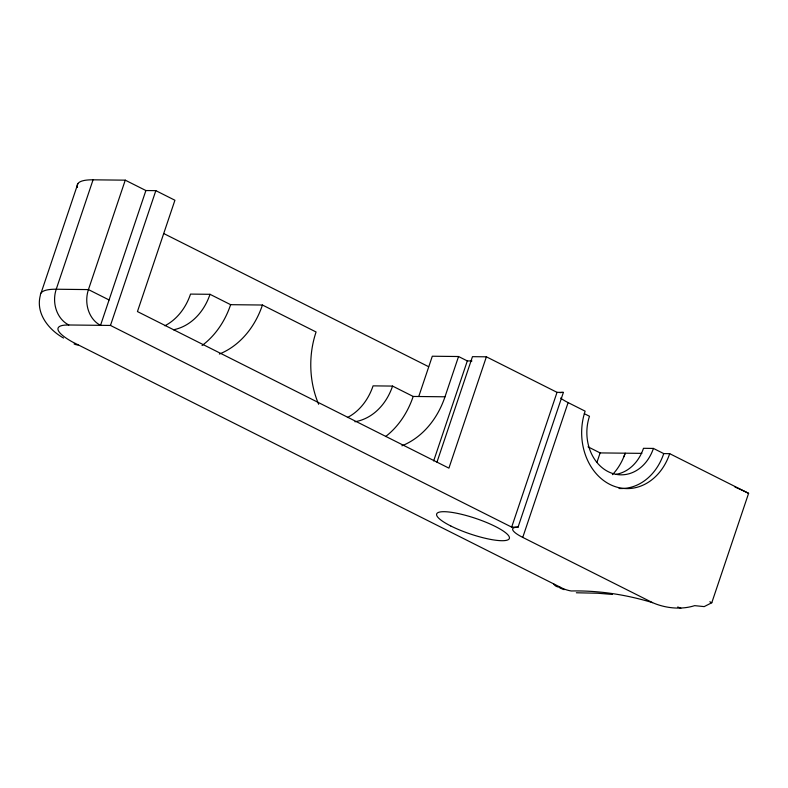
<?xml version="1.0" encoding="UTF-8"?>
<svg xmlns="http://www.w3.org/2000/svg" width="788" height="788" viewBox="0 0 788 788"><rect width="100%" height="100%" fill="white"/><g stroke="black" fill="none" stroke-linecap="round" stroke-linejoin="round"><path stroke-width="1.18" d="M41.055 293.047L77.884 183.624M518.031 527.202L563.39 392.404L557.027 392.335L486.383 356.816L448.914 468.141L137.447 311.565L174.916 200.241L155.837 190.647L145.888 190.538L125.262 180.166L93.063 179.822L56.234 289.235A27.422 22.803 89.4 0 0 68.842 324.981L110.468 325.444L511.668 527.123L518.031 527.202A27.413 5.89 18.6 0 0 522.749 537.396L652.572 602.653C665.525 608.316 681.206 609.951 694.652 605.647L704.186 606.612L711.781 602.751L748.6 493.337L669.702 453.671L663.742 453.602L653.419 448.421L643.481 448.313A42.483 34.603 -89.4 0 1 616.039 474.337M125.262 180.166L88.443 289.59A27.413 22.32 -89.4 0 0 100.529 325.336L145.888 190.538M110.468 325.444L155.837 190.647M418.753 396.512L432.307 356.225L458.547 356.521L467.314 360.924L471.953 360.973M401.91 445.811A85.656 69.758 -89.4 0 0 444.993 396.797L458.547 356.521M433.656 460.931L467.314 360.924M436.956 462.192L472.465 356.668L486.383 356.816M511.668 527.123L557.027 392.335M522.749 537.396L568.109 402.599A27.413 5.89 18.6 0 1 560.623 398.029M596.999 462.201L600.121 452.913L641.865 453.366M623.997 456.666L625.17 453.189A56.194 45.763 -89.4 0 1 612.434 474.662M68.842 324.991L64.715 325.129A52.707 11.318 18.6 0 0 72.535 342.012L563.115 588.626A8.668 1.862 18.6 0 0 571.29 590.98C598.565 590.389 625.642 594.556 651.755 602.396L652.572 602.653M318.647 404.283A85.656 69.758 -89.4 0 1 316.077 331.984L262.443 305.025L230.638 304.68L210.012 294.308L190.529 294.091A58.243 47.438 -89.4 0 1 164.859 325.769M444.993 396.797L413.188 396.453L392.562 386.081L373.079 385.864A58.243 47.438 -89.4 0 1 347.409 417.541M612.434 594.447L597.688 593.226L576.343 592.773M677.729 606.987L680.842 608.178M568.109 402.599L585.129 411.159A56.194 45.763 -89.4 0 0 609.912 484.423A56.194 45.763 -89.4 0 0 669.702 453.671M584.322 413.68L589.483 416.271A42.483 34.603 -89.4 0 0 608.218 471.677A42.483 34.603 -89.4 0 0 653.419 448.421M163.687 233.514L428.623 366.696M588.025 446.835L600.121 452.913M109.069 299.962L88.443 289.59L56.234 289.235A80.179 17.218 18.6 0 0 40.385 295.195C35.43 313.289 48.59 329.67 63.542 338.042M563.115 588.626L564.159 589.651L560.012 588.065L559.766 587.09A27.442 13.297 -64.4 0 1 553.639 583.947M559.972 392.71A27.413 5.89 18.6 0 1 563.39 392.404M413.188 396.453A85.656 69.758 -89.4 0 1 385.588 436.562M262.443 305.025A85.656 69.758 -89.4 0 1 219.359 354.039M230.638 304.68A85.656 69.758 -89.4 0 1 202.063 345.528M663.742 453.602A56.194 45.763 -89.4 0 1 619.053 488.471M210.012 294.308A58.243 47.438 -89.4 0 1 173.488 329.778M392.562 386.081A58.243 47.438 -89.4 0 1 354.925 421.757M77.48 187.446A80.179 17.218 18.6 0 1 93.063 179.822M735.007 487.073A68.526 14.716 18.6 0 1 748.6 493.337M709.83 601.786A68.526 14.716 18.6 0 1 711.781 602.751M78.091 344.947A27.422 15.504 -62.7 0 1 74.092 343.952M450.736 525.951A38.376 8.244 18.6 0 0 509.137 538.894A38.376 8.244 18.6 0 0 459.118 513.746A38.376 8.244 18.6 0 0 450.736 525.951"/></g></svg>
